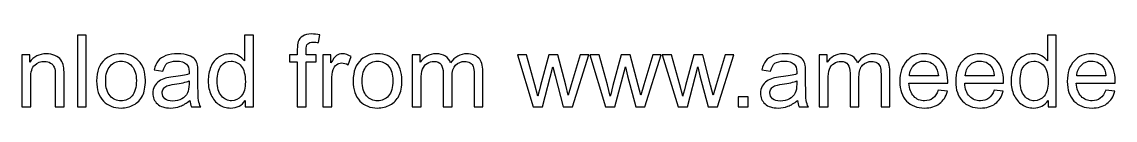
# Model space of a CAD drawing. Header units: millimetres. Extents: x -175 to 234, y -149 to 198.
# Drawn here: x -74.1 to 18.2, y -148.6 to -142.4 of the extents above; entities that cross this region are included whole.
import ezdxf

# ---------------------------------------------------------------- set-up
doc = ezdxf.new("R2010")
doc.units = ezdxf.units.MM
doc.header["$MEASUREMENT"] = 0
doc.layers.add('Layer 1', color=7, linetype='Continuous')

msp = doc.modelspace()

# ---------------------------------------------------------------- linework, layer by layer
at = {"layer": 'Layer 1', "color": 250}
for points, knots in [([(-69.3736, -148.5503), (-69.3736, -148.5503), (-69.3736, -142.4881), (-69.3736, -142.4881), (-69.3736, -142.4881), (-69.3736, -142.4881), (-68.6286, -142.4881), (-68.6286, -142.4881), (-68.6286, -142.4881), (-68.6286, -142.4881), (-68.6286, -148.5503), (-68.6286, -148.5503), (-68.6286, -148.5503), (-68.6286, -148.5503), (-69.3736, -148.5503), (-69.3736, -148.5503)], [0, 0, 0, 0, 0.2, 0.2, 0.2, 0.2, 0.4, 0.4, 0.4, 0.4, 0.6, 0.6, 0.6, 0.6, 1, 1, 1, 1]), ([(-55.2216, -148.5503), (-55.2216, -148.5503), (-55.2216, -147.9929), (-55.2216, -147.9929), (-55.2216, -147.9929), (-55.4995, -148.4261), (-55.9088, -148.6434), (-56.4492, -148.6434), (-56.4492, -148.6434), (-56.7992, -148.6434), (-57.1209, -148.5475), (-57.413, -148.3542), (-57.413, -148.3542), (-57.7065, -148.1622), (-57.9337, -147.8927), (-58.096, -147.5484), (-58.096, -147.5484), (-58.2569, -147.2027), (-58.3373, -146.8062), (-58.3373, -146.3574), (-58.3373, -146.3574), (-58.3373, -145.92), (-58.2639, -145.5235), (-58.1186, -145.1664), (-58.1186, -145.1664), (-57.9718, -144.8108), (-57.7531, -144.5371), (-57.461, -144.348), (-57.461, -144.348), (-57.1703, -144.1575), (-56.8429, -144.0629), (-56.4831, -144.0629), (-56.4831, -144.0629), (-56.2178, -144.0629), (-55.9821, -144.1194), (-55.7761, -144.2309), (-55.7761, -144.2309), (-55.5701, -144.3424), (-55.4022, -144.4891), (-55.2724, -144.6683), (-55.2724, -144.6683), (-55.2724, -144.6683), (-55.2724, -142.4881), (-55.2724, -142.4881), (-55.2724, -142.4881), (-55.2724, -142.4881), (-54.5273, -142.4881), (-54.5273, -142.4881), (-54.5273, -142.4881), (-54.5273, -142.4881), (-54.5273, -148.5503), (-54.5273, -148.5503), (-54.5273, -148.5503), (-54.5273, -148.5503), (-55.2216, -148.5503), (-55.2216, -148.5503)], [0, 0, 0, 0, 0.0666667, 0.0666667, 0.0666667, 0.0666667, 0.1333333, 0.1333333, 0.1333333, 0.1333333, 0.2, 0.2, 0.2, 0.2, 0.2666667, 0.2666667, 0.2666667, 0.2666667, 0.3333333, 0.3333333, 0.3333333, 0.3333333, 0.4, 0.4, 0.4, 0.4, 0.4666667, 0.4666667, 0.4666667, 0.4666667, 0.5333333, 0.5333333, 0.5333333, 0.5333333, 0.6, 0.6, 0.6, 0.6, 0.6666667, 0.6666667, 0.6666667, 0.6666667, 0.7333333, 0.7333333, 0.7333333, 0.7333333, 0.8, 0.8, 0.8, 0.8, 0.8666667, 0.8666667, 0.8666667, 0.8666667, 1, 1, 1, 1]), ([(-50.8189, -148.5503), (-50.8189, -148.5503), (-50.8189, -144.7318), (-50.8189, -144.7318), (-50.8189, -144.7318), (-50.8189, -144.7318), (-51.4793, -144.7318), (-51.4793, -144.7318), (-51.4793, -144.7318), (-51.4793, -144.7318), (-51.4793, -144.1561), (-51.4793, -144.1561), (-51.4793, -144.1561), (-51.4793, -144.1561), (-50.8189, -144.1561), (-50.8189, -144.1561), (-50.8189, -144.1561), (-50.8189, -144.1561), (-50.8189, -143.6904), (-50.8189, -143.6904), (-50.8189, -143.6904), (-50.8189, -143.3955), (-50.7935, -143.1768), (-50.7413, -143.0342), (-50.7413, -143.0342), (-50.6693, -142.8423), (-50.5451, -142.6857), (-50.3645, -142.5658), (-50.3645, -142.5658), (-50.1853, -142.4458), (-49.9327, -142.3865), (-49.6082, -142.3865), (-49.6082, -142.3865), (-49.3979, -142.3865), (-49.1665, -142.4119), (-48.9125, -142.4613), (-48.9125, -142.4613), (-48.9125, -142.4613), (-49.024, -143.1133), (-49.024, -143.1133), (-49.024, -143.1133), (-49.1792, -143.0865), (-49.3245, -143.0723), (-49.4628, -143.0723), (-49.4628, -143.0723), (-49.6886, -143.0723), (-49.848, -143.1203), (-49.9426, -143.2163), (-49.9426, -143.2163), (-50.0357, -143.3122), (-50.0823, -143.4914), (-50.0823, -143.7539), (-50.0823, -143.7539), (-50.0823, -143.7539), (-50.0823, -144.1561), (-50.0823, -144.1561), (-50.0823, -144.1561), (-50.0823, -144.1561), (-49.2272, -144.1561), (-49.2272, -144.1561), (-49.2272, -144.1561), (-49.2272, -144.1561), (-49.2272, -144.7318), (-49.2272, -144.7318), (-49.2272, -144.7318), (-49.2272, -144.7318), (-50.0738, -144.7318), (-50.0738, -144.7318), (-50.0738, -144.7318), (-50.0738, -144.7318), (-50.0738, -148.5503), (-50.0738, -148.5503), (-50.0738, -148.5503), (-50.0738, -148.5503), (-50.8189, -148.5503), (-50.8189, -148.5503)], [0, 0, 0, 0, 0.05, 0.05, 0.05, 0.05, 0.1, 0.1, 0.1, 0.1, 0.15, 0.15, 0.15, 0.15, 0.2, 0.2, 0.2, 0.2, 0.25, 0.25, 0.25, 0.25, 0.3, 0.3, 0.3, 0.3, 0.35, 0.35, 0.35, 0.35, 0.4, 0.4, 0.4, 0.4, 0.45, 0.45, 0.45, 0.45, 0.5, 0.5, 0.5, 0.5, 0.55, 0.55, 0.55, 0.55, 0.6, 0.6, 0.6, 0.6, 0.65, 0.65, 0.65, 0.65, 0.7, 0.7, 0.7, 0.7, 0.75, 0.75, 0.75, 0.75, 0.8, 0.8, 0.8, 0.8, 0.85, 0.85, 0.85, 0.85, 0.9, 0.9, 0.9, 0.9, 1, 1, 1, 1]), ([(12.5332, -148.5503), (12.5332, -148.5503), (12.5332, -147.9929), (12.5332, -147.9929), (12.5332, -147.9929), (12.2553, -148.4261), (11.846, -148.6434), (11.3056, -148.6434), (11.3056, -148.6434), (10.9556, -148.6434), (10.6339, -148.5475), (10.3418, -148.3542), (10.3418, -148.3542), (10.0483, -148.1622), (9.8211, -147.8927), (9.6588, -147.5484), (9.6588, -147.5484), (9.4979, -147.2027), (9.4175, -146.8062), (9.4175, -146.3574), (9.4175, -146.3574), (9.4175, -145.92), (9.4909, -145.5235), (9.6362, -145.1664), (9.6362, -145.1664), (9.783, -144.8108), (10.0017, -144.5371), (10.2938, -144.348), (10.2938, -144.348), (10.5845, -144.1575), (10.9119, -144.0629), (11.2717, -144.0629), (11.2717, -144.0629), (11.537, -144.0629), (11.7727, -144.1194), (11.9787, -144.2309), (11.9787, -144.2309), (12.1847, -144.3424), (12.3526, -144.4891), (12.4824, -144.6683), (12.4824, -144.6683), (12.4824, -144.6683), (12.4824, -142.4881), (12.4824, -142.4881), (12.4824, -142.4881), (12.4824, -142.4881), (13.2275, -142.4881), (13.2275, -142.4881), (13.2275, -142.4881), (13.2275, -142.4881), (13.2275, -148.5503), (13.2275, -148.5503), (13.2275, -148.5503), (13.2275, -148.5503), (12.5332, -148.5503), (12.5332, -148.5503)], [0, 0, 0, 0, 0.0666667, 0.0666667, 0.0666667, 0.0666667, 0.1333333, 0.1333333, 0.1333333, 0.1333333, 0.2, 0.2, 0.2, 0.2, 0.2666667, 0.2666667, 0.2666667, 0.2666667, 0.3333333, 0.3333333, 0.3333333, 0.3333333, 0.4, 0.4, 0.4, 0.4, 0.4666667, 0.4666667, 0.4666667, 0.4666667, 0.5333333, 0.5333333, 0.5333333, 0.5333333, 0.6, 0.6, 0.6, 0.6, 0.6666667, 0.6666667, 0.6666667, 0.6666667, 0.7333333, 0.7333333, 0.7333333, 0.7333333, 0.8, 0.8, 0.8, 0.8, 0.8666667, 0.8666667, 0.8666667, 0.8666667, 1, 1, 1, 1]), ([(-74.0656, -148.5503), (-74.0656, -148.5503), (-74.0656, -144.1561), (-74.0656, -144.1561), (-74.0656, -144.1561), (-74.0656, -144.1561), (-73.3967, -144.1561), (-73.3967, -144.1561), (-73.3967, -144.1561), (-73.3967, -144.1561), (-73.3967, -144.7798), (-73.3967, -144.7798), (-73.3967, -144.7798), (-73.075, -144.3014), (-72.6093, -144.0629), (-72.0011, -144.0629), (-72.0011, -144.0629), (-71.7358, -144.0629), (-71.4931, -144.1109), (-71.2716, -144.2055), (-71.2716, -144.2055), (-71.05, -144.3), (-70.8835, -144.4256), (-70.7735, -144.5794), (-70.7735, -144.5794), (-70.6634, -144.7332), (-70.5858, -144.9167), (-70.542, -145.1283), (-70.542, -145.1283), (-70.5152, -145.2666), (-70.5011, -145.5079), (-70.5011, -145.8522), (-70.5011, -145.8522), (-70.5011, -145.8522), (-70.5011, -148.5503), (-70.5011, -148.5503), (-70.5011, -148.5503), (-70.5011, -148.5503), (-71.2462, -148.5503), (-71.2462, -148.5503), (-71.2462, -148.5503), (-71.2462, -148.5503), (-71.2462, -145.8805), (-71.2462, -145.8805), (-71.2462, -145.8805), (-71.2462, -145.5771), (-71.2744, -145.3499), (-71.3323, -145.2003), (-71.3323, -145.2003), (-71.3901, -145.0507), (-71.4931, -144.9308), (-71.6399, -144.8405), (-71.6399, -144.8405), (-71.7866, -144.7516), (-71.9602, -144.7064), (-72.1578, -144.7064), (-72.1578, -144.7064), (-72.4739, -144.7064), (-72.7462, -144.8066), (-72.9762, -145.0084), (-72.9762, -145.0084), (-73.2062, -145.2088), (-73.3205, -145.5912), (-73.3205, -146.1528), (-73.3205, -146.1528), (-73.3205, -146.1528), (-73.3205, -148.5503), (-73.3205, -148.5503), (-73.3205, -148.5503), (-73.3205, -148.5503), (-74.0656, -148.5503), (-74.0656, -148.5503)], [0, 0, 0, 0, 0.0526316, 0.0526316, 0.0526316, 0.0526316, 0.1052632, 0.1052632, 0.1052632, 0.1052632, 0.1578947, 0.1578947, 0.1578947, 0.1578947, 0.2105263, 0.2105263, 0.2105263, 0.2105263, 0.2631579, 0.2631579, 0.2631579, 0.2631579, 0.3157895, 0.3157895, 0.3157895, 0.3157895, 0.3684211, 0.3684211, 0.3684211, 0.3684211, 0.4210526, 0.4210526, 0.4210526, 0.4210526, 0.4736842, 0.4736842, 0.4736842, 0.4736842, 0.5263158, 0.5263158, 0.5263158, 0.5263158, 0.5789474, 0.5789474, 0.5789474, 0.5789474, 0.6315789, 0.6315789, 0.6315789, 0.6315789, 0.6842105, 0.6842105, 0.6842105, 0.6842105, 0.7368421, 0.7368421, 0.7368421, 0.7368421, 0.7894737, 0.7894737, 0.7894737, 0.7894737, 0.8421053, 0.8421053, 0.8421053, 0.8421053, 0.8947368, 0.8947368, 0.8947368, 0.8947368, 1, 1, 1, 1]), ([(-67.7551, -146.3532), (-67.7551, -145.5418), (-67.5293, -144.9407), (-67.0764, -144.5498), (-67.0764, -144.5498), (-66.6996, -144.2252), (-66.2381, -144.0629), (-65.6949, -144.0629), (-65.6949, -144.0629), (-65.0923, -144.0629), (-64.5984, -144.2605), (-64.2146, -144.6556), (-64.2146, -144.6556), (-63.8322, -145.0493), (-63.6403, -145.5954), (-63.6403, -146.2911), (-63.6403, -146.2911), (-63.6403, -146.8555), (-63.7249, -147.2986), (-63.8943, -147.6218), (-63.8943, -147.6218), (-64.0636, -147.9449), (-64.3106, -148.1961), (-64.6351, -148.3753), (-64.6351, -148.3753), (-64.9583, -148.5545), (-65.3125, -148.6434), (-65.6949, -148.6434), (-65.6949, -148.6434), (-66.3101, -148.6434), (-66.8068, -148.4473), (-67.1864, -148.0536), (-67.1864, -148.0536), (-67.566, -147.6599), (-67.7551, -147.0926), (-67.7551, -146.3532)], [0, 0, 0, 0, 0.1, 0.1, 0.1, 0.1, 0.2, 0.2, 0.2, 0.2, 0.3, 0.3, 0.3, 0.3, 0.4, 0.4, 0.4, 0.4, 0.5, 0.5, 0.5, 0.5, 0.6, 0.6, 0.6, 0.6, 0.7, 0.7, 0.7, 0.7, 0.8, 0.8, 0.8, 0.8, 1, 1, 1, 1]), ([(-66.9931, -146.3546), (-66.9931, -146.9162), (-66.8703, -147.3367), (-66.6248, -147.6147), (-66.6248, -147.6147), (-66.3778, -147.8941), (-66.0688, -148.0338), (-65.6949, -148.0338), (-65.6949, -148.0338), (-65.3252, -148.0338), (-65.0175, -147.8941), (-64.7706, -147.6133), (-64.7706, -147.6133), (-64.5251, -147.3325), (-64.4023, -146.9049), (-64.4023, -146.3306), (-64.4023, -146.3306), (-64.4023, -145.7887), (-64.5265, -145.3781), (-64.7734, -145.1001), (-64.7734, -145.1001), (-65.0204, -144.8207), (-65.328, -144.681), (-65.6949, -144.681), (-65.6949, -144.681), (-66.0688, -144.681), (-66.3778, -144.8193), (-66.6248, -145.0973), (-66.6248, -145.0973), (-66.8703, -145.3753), (-66.9931, -145.7944), (-66.9931, -146.3546)], [0, 0, 0, 0, 0.1111111, 0.1111111, 0.1111111, 0.1111111, 0.2222222, 0.2222222, 0.2222222, 0.2222222, 0.3333333, 0.3333333, 0.3333333, 0.3333333, 0.4444444, 0.4444444, 0.4444444, 0.4444444, 0.5555556, 0.5555556, 0.5555556, 0.5555556, 0.6666667, 0.6666667, 0.6666667, 0.6666667, 0.7777778, 0.7777778, 0.7777778, 0.7777778, 1, 1, 1, 1]), ([(-59.8966, -148), (-60.1732, -148.2356), (-60.4399, -148.4007), (-60.6953, -148.4981), (-60.6953, -148.4981), (-60.9507, -148.5955), (-61.2244, -148.6434), (-61.518, -148.6434), (-61.518, -148.6434), (-62.0006, -148.6434), (-62.3717, -148.5263), (-62.6313, -148.2907), (-62.6313, -148.2907), (-62.891, -148.0564), (-63.0208, -147.7558), (-63.0208, -147.3904), (-63.0208, -147.3904), (-63.0208, -147.1759), (-62.9714, -146.9797), (-62.874, -146.8019), (-62.874, -146.8019), (-62.7753, -146.6241), (-62.6469, -146.483), (-62.4888, -146.3758), (-62.4888, -146.3758), (-62.3294, -146.2685), (-62.1516, -146.1867), (-61.9526, -146.1316), (-61.9526, -146.1316), (-61.8058, -146.0935), (-61.5843, -146.0569), (-61.2894, -146.0202), (-61.2894, -146.0202), (-60.6882, -145.9496), (-60.2437, -145.8635), (-59.9601, -145.7648), (-59.9601, -145.7648), (-59.9573, -145.6632), (-59.9559, -145.5982), (-59.9559, -145.5714), (-59.9559, -145.5714), (-59.9559, -145.2695), (-60.0264, -145.0564), (-60.1675, -144.9322), (-60.1675, -144.9322), (-60.358, -144.7643), (-60.6417, -144.681), (-61.017, -144.681), (-61.017, -144.681), (-61.3684, -144.681), (-61.628, -144.7431), (-61.7945, -144.8659), (-61.7945, -144.8659), (-61.9625, -144.9886), (-62.0852, -145.206), (-62.1657, -145.5192), (-62.1657, -145.5192), (-62.1657, -145.5192), (-62.8938, -145.4176), (-62.8938, -145.4176), (-62.8938, -145.4176), (-62.8275, -145.1058), (-62.7188, -144.8532), (-62.5664, -144.6613), (-62.5664, -144.6613), (-62.414, -144.4694), (-62.1939, -144.3226), (-61.906, -144.2182), (-61.906, -144.2182), (-61.6196, -144.1152), (-61.2851, -144.0629), (-60.9069, -144.0629), (-60.9069, -144.0629), (-60.5316, -144.0629), (-60.2254, -144.1067), (-59.9897, -144.1956), (-59.9897, -144.1956), (-59.7555, -144.2845), (-59.5819, -144.3946), (-59.4718, -144.5286), (-59.4718, -144.5286), (-59.3618, -144.6627), (-59.2842, -144.832), (-59.239, -145.0366), (-59.239, -145.0366), (-59.215, -145.1636), (-59.2023, -145.3922), (-59.2023, -145.721), (-59.2023, -145.721), (-59.2023, -145.721), (-59.2023, -146.7088), (-59.2023, -146.7088), (-59.2023, -146.7088), (-59.2023, -147.3988), (-59.1868, -147.8349), (-59.1558, -148.0197), (-59.1558, -148.0197), (-59.1261, -148.2046), (-59.064, -148.381), (-58.9737, -148.5503), (-58.9737, -148.5503), (-58.9737, -148.5503), (-59.7527, -148.5503), (-59.7527, -148.5503), (-59.7527, -148.5503), (-59.8274, -148.3937), (-59.8754, -148.2102), (-59.8966, -148)], [0, 0, 0, 0, 0.0357143, 0.0357143, 0.0357143, 0.0357143, 0.0714286, 0.0714286, 0.0714286, 0.0714286, 0.1071429, 0.1071429, 0.1071429, 0.1071429, 0.1428571, 0.1428571, 0.1428571, 0.1428571, 0.1785714, 0.1785714, 0.1785714, 0.1785714, 0.2142857, 0.2142857, 0.2142857, 0.2142857, 0.25, 0.25, 0.25, 0.25, 0.2857143, 0.2857143, 0.2857143, 0.2857143, 0.3214286, 0.3214286, 0.3214286, 0.3214286, 0.3571429, 0.3571429, 0.3571429, 0.3571429, 0.3928571, 0.3928571, 0.3928571, 0.3928571, 0.4285714, 0.4285714, 0.4285714, 0.4285714, 0.4642857, 0.4642857, 0.4642857, 0.4642857, 0.5, 0.5, 0.5, 0.5, 0.5357143, 0.5357143, 0.5357143, 0.5357143, 0.5714286, 0.5714286, 0.5714286, 0.5714286, 0.6071429, 0.6071429, 0.6071429, 0.6071429, 0.6428571, 0.6428571, 0.6428571, 0.6428571, 0.6785714, 0.6785714, 0.6785714, 0.6785714, 0.7142857, 0.7142857, 0.7142857, 0.7142857, 0.75, 0.75, 0.75, 0.75, 0.7857143, 0.7857143, 0.7857143, 0.7857143, 0.8214286, 0.8214286, 0.8214286, 0.8214286, 0.8571429, 0.8571429, 0.8571429, 0.8571429, 0.8928571, 0.8928571, 0.8928571, 0.8928571, 0.9285714, 0.9285714, 0.9285714, 0.9285714, 1, 1, 1, 1]), ([(-57.5753, -146.3588), (-57.5753, -146.9205), (-57.4568, -147.3396), (-57.2183, -147.6176), (-57.2183, -147.6176), (-56.9812, -147.8955), (-56.7004, -148.0338), (-56.3773, -148.0338), (-56.3773, -148.0338), (-56.0513, -148.0338), (-55.7747, -147.9012), (-55.5461, -147.6359), (-55.5461, -147.6359), (-55.3189, -147.3706), (-55.2046, -146.9656), (-55.2046, -146.4209), (-55.2046, -146.4209), (-55.2046, -145.8226), (-55.3203, -145.3823), (-55.5532, -145.1015), (-55.5532, -145.1015), (-55.7846, -144.8207), (-56.071, -144.681), (-56.4111, -144.681), (-56.4111, -144.681), (-56.7427, -144.681), (-57.0193, -144.8151), (-57.2423, -145.0846), (-57.2423, -145.0846), (-57.4638, -145.3541), (-57.5753, -145.7789), (-57.5753, -146.3588)], [0, 0, 0, 0, 0.1111111, 0.1111111, 0.1111111, 0.1111111, 0.2222222, 0.2222222, 0.2222222, 0.2222222, 0.3333333, 0.3333333, 0.3333333, 0.3333333, 0.4444444, 0.4444444, 0.4444444, 0.4444444, 0.5555556, 0.5555556, 0.5555556, 0.5555556, 0.6666667, 0.6666667, 0.6666667, 0.6666667, 0.7777778, 0.7777778, 0.7777778, 0.7777778, 1, 1, 1, 1]), ([(-48.6529, -148.5503), (-48.6529, -148.5503), (-48.6529, -144.1561), (-48.6529, -144.1561), (-48.6529, -144.1561), (-48.6529, -144.1561), (-47.984, -144.1561), (-47.984, -144.1561), (-47.984, -144.1561), (-47.984, -144.1561), (-47.984, -144.8292), (-47.984, -144.8292), (-47.984, -144.8292), (-47.8133, -144.5173), (-47.6552, -144.3113), (-47.5099, -144.2125), (-47.5099, -144.2125), (-47.3645, -144.1123), (-47.2051, -144.0629), (-47.0315, -144.0629), (-47.0315, -144.0629), (-46.7803, -144.0629), (-46.5249, -144.142), (-46.2653, -144.2986), (-46.2653, -144.2986), (-46.2653, -144.2986), (-46.5305, -144.9858), (-46.5305, -144.9858), (-46.5305, -144.9858), (-46.7112, -144.8842), (-46.8918, -144.8334), (-47.0724, -144.8334), (-47.0724, -144.8334), (-47.2347, -144.8334), (-47.38, -144.8828), (-47.5084, -144.9802), (-47.5084, -144.9802), (-47.6369, -145.0775), (-47.7286, -145.213), (-47.7836, -145.3866), (-47.7836, -145.3866), (-47.8669, -145.6505), (-47.9078, -145.9397), (-47.9078, -146.2544), (-47.9078, -146.2544), (-47.9078, -146.2544), (-47.9078, -148.5503), (-47.9078, -148.5503), (-47.9078, -148.5503), (-47.9078, -148.5503), (-48.6529, -148.5503), (-48.6529, -148.5503)], [0, 0, 0, 0, 0.0714286, 0.0714286, 0.0714286, 0.0714286, 0.1428571, 0.1428571, 0.1428571, 0.1428571, 0.2142857, 0.2142857, 0.2142857, 0.2142857, 0.2857143, 0.2857143, 0.2857143, 0.2857143, 0.3571429, 0.3571429, 0.3571429, 0.3571429, 0.4285714, 0.4285714, 0.4285714, 0.4285714, 0.5, 0.5, 0.5, 0.5, 0.5714286, 0.5714286, 0.5714286, 0.5714286, 0.6428571, 0.6428571, 0.6428571, 0.6428571, 0.7142857, 0.7142857, 0.7142857, 0.7142857, 0.7857143, 0.7857143, 0.7857143, 0.7857143, 0.8571429, 0.8571429, 0.8571429, 0.8571429, 1, 1, 1, 1]), ([(-46.1044, -146.3532), (-46.1044, -145.5418), (-45.8786, -144.9407), (-45.4257, -144.5498), (-45.4257, -144.5498), (-45.0489, -144.2252), (-44.5874, -144.0629), (-44.0442, -144.0629), (-44.0442, -144.0629), (-43.4416, -144.0629), (-42.9477, -144.2605), (-42.5639, -144.6556), (-42.5639, -144.6556), (-42.1815, -145.0493), (-41.9896, -145.5954), (-41.9896, -146.2911), (-41.9896, -146.2911), (-41.9896, -146.8555), (-42.0742, -147.2986), (-42.2436, -147.6218), (-42.2436, -147.6218), (-42.4129, -147.9449), (-42.6599, -148.1961), (-42.9844, -148.3753), (-42.9844, -148.3753), (-43.3076, -148.5545), (-43.6618, -148.6434), (-44.0442, -148.6434), (-44.0442, -148.6434), (-44.6594, -148.6434), (-45.1561, -148.4473), (-45.5357, -148.0536), (-45.5357, -148.0536), (-45.9153, -147.6599), (-46.1044, -147.0926), (-46.1044, -146.3532)], [0, 0, 0, 0, 0.1, 0.1, 0.1, 0.1, 0.2, 0.2, 0.2, 0.2, 0.3, 0.3, 0.3, 0.3, 0.4, 0.4, 0.4, 0.4, 0.5, 0.5, 0.5, 0.5, 0.6, 0.6, 0.6, 0.6, 0.7, 0.7, 0.7, 0.7, 0.8, 0.8, 0.8, 0.8, 1, 1, 1, 1]), ([(-45.3424, -146.3546), (-45.3424, -146.9162), (-45.2196, -147.3367), (-44.9741, -147.6147), (-44.9741, -147.6147), (-44.7271, -147.8941), (-44.4181, -148.0338), (-44.0442, -148.0338), (-44.0442, -148.0338), (-43.6745, -148.0338), (-43.3668, -147.8941), (-43.1199, -147.6133), (-43.1199, -147.6133), (-42.8744, -147.3325), (-42.7516, -146.9049), (-42.7516, -146.3306), (-42.7516, -146.3306), (-42.7516, -145.7887), (-42.8758, -145.3781), (-43.1227, -145.1001), (-43.1227, -145.1001), (-43.3697, -144.8207), (-43.6773, -144.681), (-44.0442, -144.681), (-44.0442, -144.681), (-44.4181, -144.681), (-44.7271, -144.8193), (-44.9741, -145.0973), (-44.9741, -145.0973), (-45.2196, -145.3753), (-45.3424, -145.7944), (-45.3424, -146.3546)], [0, 0, 0, 0, 0.1111111, 0.1111111, 0.1111111, 0.1111111, 0.2222222, 0.2222222, 0.2222222, 0.2222222, 0.3333333, 0.3333333, 0.3333333, 0.3333333, 0.4444444, 0.4444444, 0.4444444, 0.4444444, 0.5555556, 0.5555556, 0.5555556, 0.5555556, 0.6666667, 0.6666667, 0.6666667, 0.6666667, 0.7777778, 0.7777778, 0.7777778, 0.7777778, 1, 1, 1, 1]), ([(-41.1161, -148.5503), (-41.1161, -148.5503), (-41.1161, -144.1561), (-41.1161, -144.1561), (-41.1161, -144.1561), (-41.1161, -144.1561), (-40.4472, -144.1561), (-40.4472, -144.1561), (-40.4472, -144.1561), (-40.4472, -144.1561), (-40.4472, -144.777), (-40.4472, -144.777), (-40.4472, -144.777), (-40.3104, -144.5625), (-40.1269, -144.3889), (-39.8983, -144.2591), (-39.8983, -144.2591), (-39.6697, -144.1279), (-39.4101, -144.0629), (-39.118, -144.0629), (-39.118, -144.0629), (-38.7934, -144.0629), (-38.5267, -144.1307), (-38.3193, -144.2647), (-38.3193, -144.2647), (-38.1118, -144.4002), (-37.9651, -144.5879), (-37.8804, -144.8306), (-37.8804, -144.8306), (-37.5305, -144.3184), (-37.0775, -144.0629), (-36.5187, -144.0629), (-36.5187, -144.0629), (-36.0812, -144.0629), (-35.744, -144.1829), (-35.5097, -144.4242), (-35.5097, -144.4242), (-35.2741, -144.6655), (-35.1555, -145.0366), (-35.1555, -145.5376), (-35.1555, -145.5376), (-35.1555, -145.5376), (-35.1555, -148.5503), (-35.1555, -148.5503), (-35.1555, -148.5503), (-35.1555, -148.5503), (-35.9006, -148.5503), (-35.9006, -148.5503), (-35.9006, -148.5503), (-35.9006, -148.5503), (-35.9006, -145.7845), (-35.9006, -145.7845), (-35.9006, -145.7845), (-35.9006, -145.4882), (-35.926, -145.2737), (-35.974, -145.1425), (-35.974, -145.1425), (-36.022, -145.0112), (-36.1095, -144.9068), (-36.2379, -144.8264), (-36.2379, -144.8264), (-36.3649, -144.7459), (-36.5144, -144.7064), (-36.6852, -144.7064), (-36.6852, -144.7064), (-36.9956, -144.7064), (-37.2525, -144.8094), (-37.4571, -145.014), (-37.4571, -145.014), (-37.6617, -145.2201), (-37.7633, -145.5489), (-37.7633, -146.0004), (-37.7633, -146.0004), (-37.7633, -146.0004), (-37.7633, -148.5503), (-37.7633, -148.5503), (-37.7633, -148.5503), (-37.7633, -148.5503), (-38.5084, -148.5503), (-38.5084, -148.5503), (-38.5084, -148.5503), (-38.5084, -148.5503), (-38.5084, -145.6984), (-38.5084, -145.6984), (-38.5084, -145.6984), (-38.5084, -145.3682), (-38.569, -145.1199), (-38.6904, -144.9548), (-38.6904, -144.9548), (-38.8117, -144.7897), (-39.0107, -144.7064), (-39.2859, -144.7064), (-39.2859, -144.7064), (-39.4947, -144.7064), (-39.688, -144.7615), (-39.8658, -144.8715), (-39.8658, -144.8715), (-40.0436, -144.9816), (-40.1721, -145.1425), (-40.2525, -145.3555), (-40.2525, -145.3555), (-40.3315, -145.5672), (-40.371, -145.8734), (-40.371, -146.2728), (-40.371, -146.2728), (-40.371, -146.2728), (-40.371, -148.5503), (-40.371, -148.5503), (-40.371, -148.5503), (-40.371, -148.5503), (-41.1161, -148.5503), (-41.1161, -148.5503)], [0, 0, 0, 0, 0.0344828, 0.0344828, 0.0344828, 0.0344828, 0.0689655, 0.0689655, 0.0689655, 0.0689655, 0.1034483, 0.1034483, 0.1034483, 0.1034483, 0.137931, 0.137931, 0.137931, 0.137931, 0.1724138, 0.1724138, 0.1724138, 0.1724138, 0.2068966, 0.2068966, 0.2068966, 0.2068966, 0.2413793, 0.2413793, 0.2413793, 0.2413793, 0.2758621, 0.2758621, 0.2758621, 0.2758621, 0.3103448, 0.3103448, 0.3103448, 0.3103448, 0.3448276, 0.3448276, 0.3448276, 0.3448276, 0.3793103, 0.3793103, 0.3793103, 0.3793103, 0.4137931, 0.4137931, 0.4137931, 0.4137931, 0.4482759, 0.4482759, 0.4482759, 0.4482759, 0.4827586, 0.4827586, 0.4827586, 0.4827586, 0.5172414, 0.5172414, 0.5172414, 0.5172414, 0.5517241, 0.5517241, 0.5517241, 0.5517241, 0.5862069, 0.5862069, 0.5862069, 0.5862069, 0.6206897, 0.6206897, 0.6206897, 0.6206897, 0.6551724, 0.6551724, 0.6551724, 0.6551724, 0.6896552, 0.6896552, 0.6896552, 0.6896552, 0.7241379, 0.7241379, 0.7241379, 0.7241379, 0.7586207, 0.7586207, 0.7586207, 0.7586207, 0.7931034, 0.7931034, 0.7931034, 0.7931034, 0.8275862, 0.8275862, 0.8275862, 0.8275862, 0.862069, 0.862069, 0.862069, 0.862069, 0.8965517, 0.8965517, 0.8965517, 0.8965517, 0.9310345, 0.9310345, 0.9310345, 0.9310345, 1, 1, 1, 1]), ([(-30.9208, -148.5503), (-30.9208, -148.5503), (-32.2486, -144.1561), (-32.2486, -144.1561), (-32.2486, -144.1561), (-32.2486, -144.1561), (-31.4697, -144.1561), (-31.4697, -144.1561), (-31.4697, -144.1561), (-31.4697, -144.1561), (-30.7684, -146.6919), (-30.7684, -146.6919), (-30.7684, -146.6919), (-30.7684, -146.6919), (-30.52, -147.6359), (-30.52, -147.6359), (-30.52, -147.6359), (-30.5101, -147.5893), (-30.4339, -147.2874), (-30.2928, -146.73), (-30.2928, -146.73), (-30.2928, -146.73), (-29.5971, -144.1561), (-29.5971, -144.1561), (-29.5971, -144.1561), (-29.5971, -144.1561), (-28.8337, -144.1561), (-28.8337, -144.1561), (-28.8337, -144.1561), (-28.8337, -144.1561), (-28.1719, -146.7074), (-28.1719, -146.7074), (-28.1719, -146.7074), (-28.1719, -146.7074), (-27.956, -147.5442), (-27.956, -147.5442), (-27.956, -147.5442), (-27.956, -147.5442), (-27.7034, -146.6961), (-27.7034, -146.6961), (-27.7034, -146.6961), (-27.7034, -146.6961), (-26.9442, -144.1561), (-26.9442, -144.1561), (-26.9442, -144.1561), (-26.9442, -144.1561), (-26.2203, -144.1561), (-26.2203, -144.1561), (-26.2203, -144.1561), (-26.2203, -144.1561), (-27.599, -148.5503), (-27.599, -148.5503), (-27.599, -148.5503), (-27.599, -148.5503), (-28.3695, -148.5503), (-28.3695, -148.5503), (-28.3695, -148.5503), (-28.3695, -148.5503), (-29.0666, -145.9214), (-29.0666, -145.9214), (-29.0666, -145.9214), (-29.0666, -145.9214), (-29.243, -145.1693), (-29.243, -145.1693), (-29.243, -145.1693), (-29.243, -145.1693), (-30.132, -148.5503), (-30.132, -148.5503), (-30.132, -148.5503), (-30.132, -148.5503), (-30.9208, -148.5503), (-30.9208, -148.5503)], [0, 0, 0, 0, 0.0526316, 0.0526316, 0.0526316, 0.0526316, 0.1052632, 0.1052632, 0.1052632, 0.1052632, 0.1578947, 0.1578947, 0.1578947, 0.1578947, 0.2105263, 0.2105263, 0.2105263, 0.2105263, 0.2631579, 0.2631579, 0.2631579, 0.2631579, 0.3157895, 0.3157895, 0.3157895, 0.3157895, 0.3684211, 0.3684211, 0.3684211, 0.3684211, 0.4210526, 0.4210526, 0.4210526, 0.4210526, 0.4736842, 0.4736842, 0.4736842, 0.4736842, 0.5263158, 0.5263158, 0.5263158, 0.5263158, 0.5789474, 0.5789474, 0.5789474, 0.5789474, 0.6315789, 0.6315789, 0.6315789, 0.6315789, 0.6842105, 0.6842105, 0.6842105, 0.6842105, 0.7368421, 0.7368421, 0.7368421, 0.7368421, 0.7894737, 0.7894737, 0.7894737, 0.7894737, 0.8421053, 0.8421053, 0.8421053, 0.8421053, 0.8947368, 0.8947368, 0.8947368, 0.8947368, 1, 1, 1, 1]), ([(-24.8064, -148.5503), (-24.8064, -148.5503), (-26.1342, -144.1561), (-26.1342, -144.1561), (-26.1342, -144.1561), (-26.1342, -144.1561), (-25.3553, -144.1561), (-25.3553, -144.1561), (-25.3553, -144.1561), (-25.3553, -144.1561), (-24.654, -146.6919), (-24.654, -146.6919), (-24.654, -146.6919), (-24.654, -146.6919), (-24.4056, -147.6359), (-24.4056, -147.6359), (-24.4056, -147.6359), (-24.3957, -147.5893), (-24.3195, -147.2874), (-24.1784, -146.73), (-24.1784, -146.73), (-24.1784, -146.73), (-23.4827, -144.1561), (-23.4827, -144.1561), (-23.4827, -144.1561), (-23.4827, -144.1561), (-22.7193, -144.1561), (-22.7193, -144.1561), (-22.7193, -144.1561), (-22.7193, -144.1561), (-22.0575, -146.7074), (-22.0575, -146.7074), (-22.0575, -146.7074), (-22.0575, -146.7074), (-21.8416, -147.5442), (-21.8416, -147.5442), (-21.8416, -147.5442), (-21.8416, -147.5442), (-21.589, -146.6961), (-21.589, -146.6961), (-21.589, -146.6961), (-21.589, -146.6961), (-20.8298, -144.1561), (-20.8298, -144.1561), (-20.8298, -144.1561), (-20.8298, -144.1561), (-20.1059, -144.1561), (-20.1059, -144.1561), (-20.1059, -144.1561), (-20.1059, -144.1561), (-21.4846, -148.5503), (-21.4846, -148.5503), (-21.4846, -148.5503), (-21.4846, -148.5503), (-22.2551, -148.5503), (-22.2551, -148.5503), (-22.2551, -148.5503), (-22.2551, -148.5503), (-22.9522, -145.9214), (-22.9522, -145.9214), (-22.9522, -145.9214), (-22.9522, -145.9214), (-23.1286, -145.1693), (-23.1286, -145.1693), (-23.1286, -145.1693), (-23.1286, -145.1693), (-24.0176, -148.5503), (-24.0176, -148.5503), (-24.0176, -148.5503), (-24.0176, -148.5503), (-24.8064, -148.5503), (-24.8064, -148.5503)], [0, 0, 0, 0, 0.0526316, 0.0526316, 0.0526316, 0.0526316, 0.1052632, 0.1052632, 0.1052632, 0.1052632, 0.1578947, 0.1578947, 0.1578947, 0.1578947, 0.2105263, 0.2105263, 0.2105263, 0.2105263, 0.2631579, 0.2631579, 0.2631579, 0.2631579, 0.3157895, 0.3157895, 0.3157895, 0.3157895, 0.3684211, 0.3684211, 0.3684211, 0.3684211, 0.4210526, 0.4210526, 0.4210526, 0.4210526, 0.4736842, 0.4736842, 0.4736842, 0.4736842, 0.5263158, 0.5263158, 0.5263158, 0.5263158, 0.5789474, 0.5789474, 0.5789474, 0.5789474, 0.6315789, 0.6315789, 0.6315789, 0.6315789, 0.6842105, 0.6842105, 0.6842105, 0.6842105, 0.7368421, 0.7368421, 0.7368421, 0.7368421, 0.7894737, 0.7894737, 0.7894737, 0.7894737, 0.8421053, 0.8421053, 0.8421053, 0.8421053, 0.8947368, 0.8947368, 0.8947368, 0.8947368, 1, 1, 1, 1]), ([(-18.692, -148.5503), (-18.692, -148.5503), (-20.0198, -144.1561), (-20.0198, -144.1561), (-20.0198, -144.1561), (-20.0198, -144.1561), (-19.2409, -144.1561), (-19.2409, -144.1561), (-19.2409, -144.1561), (-19.2409, -144.1561), (-18.5396, -146.6919), (-18.5396, -146.6919), (-18.5396, -146.6919), (-18.5396, -146.6919), (-18.2912, -147.6359), (-18.2912, -147.6359), (-18.2912, -147.6359), (-18.2813, -147.5893), (-18.2051, -147.2874), (-18.064, -146.73), (-18.064, -146.73), (-18.064, -146.73), (-17.3683, -144.1561), (-17.3683, -144.1561), (-17.3683, -144.1561), (-17.3683, -144.1561), (-16.6049, -144.1561), (-16.6049, -144.1561), (-16.6049, -144.1561), (-16.6049, -144.1561), (-15.9431, -146.7074), (-15.9431, -146.7074), (-15.9431, -146.7074), (-15.9431, -146.7074), (-15.7272, -147.5442), (-15.7272, -147.5442), (-15.7272, -147.5442), (-15.7272, -147.5442), (-15.4746, -146.6961), (-15.4746, -146.6961), (-15.4746, -146.6961), (-15.4746, -146.6961), (-14.7154, -144.1561), (-14.7154, -144.1561), (-14.7154, -144.1561), (-14.7154, -144.1561), (-13.9915, -144.1561), (-13.9915, -144.1561), (-13.9915, -144.1561), (-13.9915, -144.1561), (-15.3702, -148.5503), (-15.3702, -148.5503), (-15.3702, -148.5503), (-15.3702, -148.5503), (-16.1407, -148.5503), (-16.1407, -148.5503), (-16.1407, -148.5503), (-16.1407, -148.5503), (-16.8378, -145.9214), (-16.8378, -145.9214), (-16.8378, -145.9214), (-16.8378, -145.9214), (-17.0142, -145.1693), (-17.0142, -145.1693), (-17.0142, -145.1693), (-17.0142, -145.1693), (-17.9032, -148.5503), (-17.9032, -148.5503), (-17.9032, -148.5503), (-17.9032, -148.5503), (-18.692, -148.5503), (-18.692, -148.5503)], [0, 0, 0, 0, 0.0526316, 0.0526316, 0.0526316, 0.0526316, 0.1052632, 0.1052632, 0.1052632, 0.1052632, 0.1578947, 0.1578947, 0.1578947, 0.1578947, 0.2105263, 0.2105263, 0.2105263, 0.2105263, 0.2631579, 0.2631579, 0.2631579, 0.2631579, 0.3157895, 0.3157895, 0.3157895, 0.3157895, 0.3684211, 0.3684211, 0.3684211, 0.3684211, 0.4210526, 0.4210526, 0.4210526, 0.4210526, 0.4736842, 0.4736842, 0.4736842, 0.4736842, 0.5263158, 0.5263158, 0.5263158, 0.5263158, 0.5789474, 0.5789474, 0.5789474, 0.5789474, 0.6315789, 0.6315789, 0.6315789, 0.6315789, 0.6842105, 0.6842105, 0.6842105, 0.6842105, 0.7368421, 0.7368421, 0.7368421, 0.7368421, 0.7894737, 0.7894737, 0.7894737, 0.7894737, 0.8421053, 0.8421053, 0.8421053, 0.8421053, 0.8947368, 0.8947368, 0.8947368, 0.8947368, 1, 1, 1, 1]), ([(-8.6124, -148), (-8.889, -148.2356), (-9.1557, -148.4007), (-9.4111, -148.4981), (-9.4111, -148.4981), (-9.6665, -148.5955), (-9.9402, -148.6434), (-10.2338, -148.6434), (-10.2338, -148.6434), (-10.7164, -148.6434), (-11.0875, -148.5263), (-11.3471, -148.2907), (-11.3471, -148.2907), (-11.6068, -148.0564), (-11.7366, -147.7558), (-11.7366, -147.3904), (-11.7366, -147.3904), (-11.7366, -147.1759), (-11.6872, -146.9797), (-11.5898, -146.8019), (-11.5898, -146.8019), (-11.4911, -146.6241), (-11.3627, -146.483), (-11.2046, -146.3758), (-11.2046, -146.3758), (-11.0452, -146.2685), (-10.8674, -146.1867), (-10.6684, -146.1316), (-10.6684, -146.1316), (-10.5216, -146.0935), (-10.3001, -146.0569), (-10.0052, -146.0202), (-10.0052, -146.0202), (-9.404, -145.9496), (-8.9595, -145.8635), (-8.6759, -145.7648), (-8.6759, -145.7648), (-8.6731, -145.6632), (-8.6717, -145.5982), (-8.6717, -145.5714), (-8.6717, -145.5714), (-8.6717, -145.2695), (-8.7422, -145.0564), (-8.8833, -144.9322), (-8.8833, -144.9322), (-9.0738, -144.7643), (-9.3575, -144.681), (-9.7328, -144.681), (-9.7328, -144.681), (-10.0842, -144.681), (-10.3438, -144.7431), (-10.5103, -144.8659), (-10.5103, -144.8659), (-10.6783, -144.9886), (-10.801, -145.206), (-10.8815, -145.5192), (-10.8815, -145.5192), (-10.8815, -145.5192), (-11.6096, -145.4176), (-11.6096, -145.4176), (-11.6096, -145.4176), (-11.5433, -145.1058), (-11.4346, -144.8532), (-11.2822, -144.6613), (-11.2822, -144.6613), (-11.1298, -144.4694), (-10.9097, -144.3226), (-10.6218, -144.2182), (-10.6218, -144.2182), (-10.3354, -144.1152), (-10.0009, -144.0629), (-9.6227, -144.0629), (-9.6227, -144.0629), (-9.2474, -144.0629), (-8.9412, -144.1067), (-8.7055, -144.1956), (-8.7055, -144.1956), (-8.4713, -144.2845), (-8.2977, -144.3946), (-8.1876, -144.5286), (-8.1876, -144.5286), (-8.0776, -144.6627), (-8, -144.832), (-7.9548, -145.0366), (-7.9548, -145.0366), (-7.9308, -145.1636), (-7.9181, -145.3922), (-7.9181, -145.721), (-7.9181, -145.721), (-7.9181, -145.721), (-7.9181, -146.7088), (-7.9181, -146.7088), (-7.9181, -146.7088), (-7.9181, -147.3988), (-7.9026, -147.8349), (-7.8716, -148.0197), (-7.8716, -148.0197), (-7.8419, -148.2046), (-7.7798, -148.381), (-7.6895, -148.5503), (-7.6895, -148.5503), (-7.6895, -148.5503), (-8.4685, -148.5503), (-8.4685, -148.5503), (-8.4685, -148.5503), (-8.5432, -148.3937), (-8.5912, -148.2102), (-8.6124, -148)], [0, 0, 0, 0, 0.0357143, 0.0357143, 0.0357143, 0.0357143, 0.0714286, 0.0714286, 0.0714286, 0.0714286, 0.1071429, 0.1071429, 0.1071429, 0.1071429, 0.1428571, 0.1428571, 0.1428571, 0.1428571, 0.1785714, 0.1785714, 0.1785714, 0.1785714, 0.2142857, 0.2142857, 0.2142857, 0.2142857, 0.25, 0.25, 0.25, 0.25, 0.2857143, 0.2857143, 0.2857143, 0.2857143, 0.3214286, 0.3214286, 0.3214286, 0.3214286, 0.3571429, 0.3571429, 0.3571429, 0.3571429, 0.3928571, 0.3928571, 0.3928571, 0.3928571, 0.4285714, 0.4285714, 0.4285714, 0.4285714, 0.4642857, 0.4642857, 0.4642857, 0.4642857, 0.5, 0.5, 0.5, 0.5, 0.5357143, 0.5357143, 0.5357143, 0.5357143, 0.5714286, 0.5714286, 0.5714286, 0.5714286, 0.6071429, 0.6071429, 0.6071429, 0.6071429, 0.6428571, 0.6428571, 0.6428571, 0.6428571, 0.6785714, 0.6785714, 0.6785714, 0.6785714, 0.7142857, 0.7142857, 0.7142857, 0.7142857, 0.75, 0.75, 0.75, 0.75, 0.7857143, 0.7857143, 0.7857143, 0.7857143, 0.8214286, 0.8214286, 0.8214286, 0.8214286, 0.8571429, 0.8571429, 0.8571429, 0.8571429, 0.8928571, 0.8928571, 0.8928571, 0.8928571, 0.9285714, 0.9285714, 0.9285714, 0.9285714, 1, 1, 1, 1]), ([(-6.7737, -148.5503), (-6.7737, -148.5503), (-6.7737, -144.1561), (-6.7737, -144.1561), (-6.7737, -144.1561), (-6.7737, -144.1561), (-6.1048, -144.1561), (-6.1048, -144.1561), (-6.1048, -144.1561), (-6.1048, -144.1561), (-6.1048, -144.777), (-6.1048, -144.777), (-6.1048, -144.777), (-5.968, -144.5625), (-5.7845, -144.3889), (-5.5559, -144.2591), (-5.5559, -144.2591), (-5.3273, -144.1279), (-5.0677, -144.0629), (-4.7756, -144.0629), (-4.7756, -144.0629), (-4.451, -144.0629), (-4.1843, -144.1307), (-3.9769, -144.2647), (-3.9769, -144.2647), (-3.7694, -144.4002), (-3.6227, -144.5879), (-3.538, -144.8306), (-3.538, -144.8306), (-3.1881, -144.3184), (-2.7351, -144.0629), (-2.1763, -144.0629), (-2.1763, -144.0629), (-1.7388, -144.0629), (-1.4016, -144.1829), (-1.1673, -144.4242), (-1.1673, -144.4242), (-0.9317, -144.6655), (-0.8131, -145.0366), (-0.8131, -145.5376), (-0.8131, -145.5376), (-0.8131, -145.5376), (-0.8131, -148.5503), (-0.8131, -148.5503), (-0.8131, -148.5503), (-0.8131, -148.5503), (-1.5582, -148.5503), (-1.5582, -148.5503), (-1.5582, -148.5503), (-1.5582, -148.5503), (-1.5582, -145.7845), (-1.5582, -145.7845), (-1.5582, -145.7845), (-1.5582, -145.4882), (-1.5836, -145.2737), (-1.6316, -145.1425), (-1.6316, -145.1425), (-1.6796, -145.0112), (-1.7671, -144.9068), (-1.8955, -144.8264), (-1.8955, -144.8264), (-2.0225, -144.7459), (-2.172, -144.7064), (-2.3428, -144.7064), (-2.3428, -144.7064), (-2.6532, -144.7064), (-2.9101, -144.8094), (-3.1147, -145.014), (-3.1147, -145.014), (-3.3193, -145.2201), (-3.4209, -145.5489), (-3.4209, -146.0004), (-3.4209, -146.0004), (-3.4209, -146.0004), (-3.4209, -148.5503), (-3.4209, -148.5503), (-3.4209, -148.5503), (-3.4209, -148.5503), (-4.166, -148.5503), (-4.166, -148.5503), (-4.166, -148.5503), (-4.166, -148.5503), (-4.166, -145.6984), (-4.166, -145.6984), (-4.166, -145.6984), (-4.166, -145.3682), (-4.2266, -145.1199), (-4.348, -144.9548), (-4.348, -144.9548), (-4.4693, -144.7897), (-4.6683, -144.7064), (-4.9435, -144.7064), (-4.9435, -144.7064), (-5.1523, -144.7064), (-5.3456, -144.7615), (-5.5234, -144.8715), (-5.5234, -144.8715), (-5.7012, -144.9816), (-5.8297, -145.1425), (-5.9101, -145.3555), (-5.9101, -145.3555), (-5.9891, -145.5672), (-6.0286, -145.8734), (-6.0286, -146.2728), (-6.0286, -146.2728), (-6.0286, -146.2728), (-6.0286, -148.5503), (-6.0286, -148.5503), (-6.0286, -148.5503), (-6.0286, -148.5503), (-6.7737, -148.5503), (-6.7737, -148.5503)], [0, 0, 0, 0, 0.0344828, 0.0344828, 0.0344828, 0.0344828, 0.0689655, 0.0689655, 0.0689655, 0.0689655, 0.1034483, 0.1034483, 0.1034483, 0.1034483, 0.137931, 0.137931, 0.137931, 0.137931, 0.1724138, 0.1724138, 0.1724138, 0.1724138, 0.2068966, 0.2068966, 0.2068966, 0.2068966, 0.2413793, 0.2413793, 0.2413793, 0.2413793, 0.2758621, 0.2758621, 0.2758621, 0.2758621, 0.3103448, 0.3103448, 0.3103448, 0.3103448, 0.3448276, 0.3448276, 0.3448276, 0.3448276, 0.3793103, 0.3793103, 0.3793103, 0.3793103, 0.4137931, 0.4137931, 0.4137931, 0.4137931, 0.4482759, 0.4482759, 0.4482759, 0.4482759, 0.4827586, 0.4827586, 0.4827586, 0.4827586, 0.5172414, 0.5172414, 0.5172414, 0.5172414, 0.5517241, 0.5517241, 0.5517241, 0.5517241, 0.5862069, 0.5862069, 0.5862069, 0.5862069, 0.6206897, 0.6206897, 0.6206897, 0.6206897, 0.6551724, 0.6551724, 0.6551724, 0.6551724, 0.6896552, 0.6896552, 0.6896552, 0.6896552, 0.7241379, 0.7241379, 0.7241379, 0.7241379, 0.7586207, 0.7586207, 0.7586207, 0.7586207, 0.7931034, 0.7931034, 0.7931034, 0.7931034, 0.8275862, 0.8275862, 0.8275862, 0.8275862, 0.862069, 0.862069, 0.862069, 0.862069, 0.8965517, 0.8965517, 0.8965517, 0.8965517, 0.9310345, 0.9310345, 0.9310345, 0.9310345, 1, 1, 1, 1]), ([(3.2763, -147.1279), (3.2763, -147.1279), (4.0468, -147.2295), (4.0468, -147.2295), (4.0468, -147.2295), (3.9268, -147.6768), (3.7025, -148.0254), (3.3751, -148.2723), (3.3751, -148.2723), (3.0477, -148.5193), (2.63, -148.6434), (2.1206, -148.6434), (2.1206, -148.6434), (1.48, -148.6434), (0.972, -148.4459), (0.5966, -148.0508), (0.5966, -148.0508), (0.2212, -147.6571), (0.0336, -147.1025), (0.0336, -146.3899), (0.0336, -146.3899), (0.0336, -145.6533), (0.2227, -145.0804), (0.6022, -144.674), (0.6022, -144.674), (0.9818, -144.2661), (1.4743, -144.0629), (2.0797, -144.0629), (2.0797, -144.0629), (2.6653, -144.0629), (3.1437, -144.2619), (3.5148, -144.6613), (3.5148, -144.6613), (3.8859, -145.0606), (4.0722, -145.6222), (4.0722, -146.3461), (4.0722, -146.3461), (4.0722, -146.3899), (4.0708, -146.4562), (4.068, -146.5437), (4.068, -146.5437), (4.068, -146.5437), (0.7956, -146.5437), (0.7956, -146.5437), (0.7956, -146.5437), (0.8238, -147.0249), (0.9593, -147.3946), (1.2048, -147.65), (1.2048, -147.65), (1.4489, -147.9054), (1.7551, -148.0338), (2.1206, -148.0338), (2.1206, -148.0338), (2.393, -148.0338), (2.6258, -147.9619), (2.8177, -147.8179), (2.8177, -147.8179), (3.011, -147.674), (3.1634, -147.444), (3.2763, -147.1279)], [0, 0, 0, 0, 0.0625, 0.0625, 0.0625, 0.0625, 0.125, 0.125, 0.125, 0.125, 0.1875, 0.1875, 0.1875, 0.1875, 0.25, 0.25, 0.25, 0.25, 0.3125, 0.3125, 0.3125, 0.3125, 0.375, 0.375, 0.375, 0.375, 0.4375, 0.4375, 0.4375, 0.4375, 0.5, 0.5, 0.5, 0.5, 0.5625, 0.5625, 0.5625, 0.5625, 0.625, 0.625, 0.625, 0.625, 0.6875, 0.6875, 0.6875, 0.6875, 0.75, 0.75, 0.75, 0.75, 0.8125, 0.8125, 0.8125, 0.8125, 0.875, 0.875, 0.875, 0.875, 1, 1, 1, 1]), ([(0.8379, -145.9341), (0.8379, -145.9341), (3.2848, -145.9341), (3.2848, -145.9341), (3.2848, -145.9341), (3.2523, -145.5644), (3.1578, -145.2878), (3.004, -145.1029), (3.004, -145.1029), (2.7683, -144.8165), (2.4607, -144.6726), (2.0839, -144.6726), (2.0839, -144.6726), (1.7424, -144.6726), (1.456, -144.7869), (1.2231, -145.0155), (1.2231, -145.0155), (0.9917, -145.2441), (0.8633, -145.5503), (0.8379, -145.9341)], [0, 0, 0, 0, 0.1666667, 0.1666667, 0.1666667, 0.1666667, 0.3333333, 0.3333333, 0.3333333, 0.3333333, 0.5, 0.5, 0.5, 0.5, 0.6666667, 0.6666667, 0.6666667, 0.6666667, 1, 1, 1, 1]), ([(7.9852, -147.1279), (7.9852, -147.1279), (8.7557, -147.2295), (8.7557, -147.2295), (8.7557, -147.2295), (8.6357, -147.6768), (8.4114, -148.0254), (8.084, -148.2723), (8.084, -148.2723), (7.7566, -148.5193), (7.3389, -148.6434), (6.8295, -148.6434), (6.8295, -148.6434), (6.1889, -148.6434), (5.6809, -148.4459), (5.3055, -148.0508), (5.3055, -148.0508), (4.9301, -147.6571), (4.7425, -147.1025), (4.7425, -146.3899), (4.7425, -146.3899), (4.7425, -145.6533), (4.9316, -145.0804), (5.3111, -144.674), (5.3111, -144.674), (5.6907, -144.2661), (6.1832, -144.0629), (6.7886, -144.0629), (6.7886, -144.0629), (7.3742, -144.0629), (7.8526, -144.2619), (8.2237, -144.6613), (8.2237, -144.6613), (8.5948, -145.0606), (8.7811, -145.6222), (8.7811, -146.3461), (8.7811, -146.3461), (8.7811, -146.3899), (8.7797, -146.4562), (8.7769, -146.5437), (8.7769, -146.5437), (8.7769, -146.5437), (5.5045, -146.5437), (5.5045, -146.5437), (5.5045, -146.5437), (5.5327, -147.0249), (5.6682, -147.3946), (5.9137, -147.65), (5.9137, -147.65), (6.1578, -147.9054), (6.464, -148.0338), (6.8295, -148.0338), (6.8295, -148.0338), (7.1019, -148.0338), (7.3347, -147.9619), (7.5266, -147.8179), (7.5266, -147.8179), (7.7199, -147.674), (7.8723, -147.444), (7.9852, -147.1279)], [0, 0, 0, 0, 0.0625, 0.0625, 0.0625, 0.0625, 0.125, 0.125, 0.125, 0.125, 0.1875, 0.1875, 0.1875, 0.1875, 0.25, 0.25, 0.25, 0.25, 0.3125, 0.3125, 0.3125, 0.3125, 0.375, 0.375, 0.375, 0.375, 0.4375, 0.4375, 0.4375, 0.4375, 0.5, 0.5, 0.5, 0.5, 0.5625, 0.5625, 0.5625, 0.5625, 0.625, 0.625, 0.625, 0.625, 0.6875, 0.6875, 0.6875, 0.6875, 0.75, 0.75, 0.75, 0.75, 0.8125, 0.8125, 0.8125, 0.8125, 0.875, 0.875, 0.875, 0.875, 1, 1, 1, 1]), ([(5.5468, -145.9341), (5.5468, -145.9341), (7.9937, -145.9341), (7.9937, -145.9341), (7.9937, -145.9341), (7.9612, -145.5644), (7.8667, -145.2878), (7.7129, -145.1029), (7.7129, -145.1029), (7.4772, -144.8165), (7.1696, -144.6726), (6.7928, -144.6726), (6.7928, -144.6726), (6.4513, -144.6726), (6.1649, -144.7869), (5.932, -145.0155), (5.932, -145.0155), (5.7006, -145.2441), (5.5722, -145.5503), (5.5468, -145.9341)], [0, 0, 0, 0, 0.1666667, 0.1666667, 0.1666667, 0.1666667, 0.3333333, 0.3333333, 0.3333333, 0.3333333, 0.5, 0.5, 0.5, 0.5, 0.6666667, 0.6666667, 0.6666667, 0.6666667, 1, 1, 1, 1]), ([(10.1795, -146.3588), (10.1795, -146.9205), (10.298, -147.3396), (10.5365, -147.6176), (10.5365, -147.6176), (10.7736, -147.8955), (11.0544, -148.0338), (11.3775, -148.0338), (11.3775, -148.0338), (11.7035, -148.0338), (11.9801, -147.9012), (12.2087, -147.6359), (12.2087, -147.6359), (12.4359, -147.3706), (12.5502, -146.9656), (12.5502, -146.4209), (12.5502, -146.4209), (12.5502, -145.8226), (12.4345, -145.3823), (12.2016, -145.1015), (12.2016, -145.1015), (11.9702, -144.8207), (11.6838, -144.681), (11.3437, -144.681), (11.3437, -144.681), (11.0121, -144.681), (10.7355, -144.8151), (10.5125, -145.0846), (10.5125, -145.0846), (10.291, -145.3541), (10.1795, -145.7789), (10.1795, -146.3588)], [0, 0, 0, 0, 0.1111111, 0.1111111, 0.1111111, 0.1111111, 0.2222222, 0.2222222, 0.2222222, 0.2222222, 0.3333333, 0.3333333, 0.3333333, 0.3333333, 0.4444444, 0.4444444, 0.4444444, 0.4444444, 0.5555556, 0.5555556, 0.5555556, 0.5555556, 0.6666667, 0.6666667, 0.6666667, 0.6666667, 0.7777778, 0.7777778, 0.7777778, 0.7777778, 1, 1, 1, 1]), ([(17.403, -147.1279), (17.403, -147.1279), (18.1735, -147.2295), (18.1735, -147.2295), (18.1735, -147.2295), (18.0535, -147.6768), (17.8292, -148.0254), (17.5018, -148.2723), (17.5018, -148.2723), (17.1744, -148.5193), (16.7567, -148.6434), (16.2473, -148.6434), (16.2473, -148.6434), (15.6067, -148.6434), (15.0987, -148.4459), (14.7233, -148.0508), (14.7233, -148.0508), (14.3479, -147.6571), (14.1603, -147.1025), (14.1603, -146.3899), (14.1603, -146.3899), (14.1603, -145.6533), (14.3494, -145.0804), (14.7289, -144.674), (14.7289, -144.674), (15.1085, -144.2661), (15.601, -144.0629), (16.2064, -144.0629), (16.2064, -144.0629), (16.792, -144.0629), (17.2704, -144.2619), (17.6415, -144.6613), (17.6415, -144.6613), (18.0126, -145.0606), (18.1989, -145.6222), (18.1989, -146.3461), (18.1989, -146.3461), (18.1989, -146.3899), (18.1975, -146.4562), (18.1947, -146.5437), (18.1947, -146.5437), (18.1947, -146.5437), (14.9223, -146.5437), (14.9223, -146.5437), (14.9223, -146.5437), (14.9505, -147.0249), (15.086, -147.3946), (15.3315, -147.65), (15.3315, -147.65), (15.5756, -147.9054), (15.8818, -148.0338), (16.2473, -148.0338), (16.2473, -148.0338), (16.5197, -148.0338), (16.7525, -147.9619), (16.9444, -147.8179), (16.9444, -147.8179), (17.1377, -147.674), (17.2901, -147.444), (17.403, -147.1279)], [0, 0, 0, 0, 0.0625, 0.0625, 0.0625, 0.0625, 0.125, 0.125, 0.125, 0.125, 0.1875, 0.1875, 0.1875, 0.1875, 0.25, 0.25, 0.25, 0.25, 0.3125, 0.3125, 0.3125, 0.3125, 0.375, 0.375, 0.375, 0.375, 0.4375, 0.4375, 0.4375, 0.4375, 0.5, 0.5, 0.5, 0.5, 0.5625, 0.5625, 0.5625, 0.5625, 0.625, 0.625, 0.625, 0.625, 0.6875, 0.6875, 0.6875, 0.6875, 0.75, 0.75, 0.75, 0.75, 0.8125, 0.8125, 0.8125, 0.8125, 0.875, 0.875, 0.875, 0.875, 1, 1, 1, 1]), ([(14.9646, -145.9341), (14.9646, -145.9341), (17.4115, -145.9341), (17.4115, -145.9341), (17.4115, -145.9341), (17.379, -145.5644), (17.2845, -145.2878), (17.1307, -145.1029), (17.1307, -145.1029), (16.895, -144.8165), (16.5874, -144.6726), (16.2106, -144.6726), (16.2106, -144.6726), (15.8691, -144.6726), (15.5827, -144.7869), (15.3498, -145.0155), (15.3498, -145.0155), (15.1184, -145.2441), (14.99, -145.5503), (14.9646, -145.9341)], [0, 0, 0, 0, 0.1666667, 0.1666667, 0.1666667, 0.1666667, 0.3333333, 0.3333333, 0.3333333, 0.3333333, 0.5, 0.5, 0.5, 0.5, 0.6666667, 0.6666667, 0.6666667, 0.6666667, 1, 1, 1, 1]), ([(-59.9559, -146.349), (-60.2268, -146.459), (-60.6332, -146.5522), (-61.1751, -146.6284), (-61.1751, -146.6284), (-61.4827, -146.6721), (-61.7, -146.7215), (-61.827, -146.7765), (-61.827, -146.7765), (-61.954, -146.8316), (-62.0514, -146.912), (-62.1205, -147.0164), (-62.1205, -147.0164), (-62.1897, -147.1222), (-62.2249, -147.2394), (-62.2249, -147.3692), (-62.2249, -147.3692), (-62.2249, -147.5653), (-62.1501, -147.7304), (-61.9992, -147.8617), (-61.9992, -147.8617), (-61.8482, -147.9929), (-61.628, -148.0592), (-61.3387, -148.0592), (-61.3387, -148.0592), (-61.0523, -148.0592), (-60.7969, -147.9971), (-60.5725, -147.8716), (-60.5725, -147.8716), (-60.3496, -147.7474), (-60.1845, -147.5766), (-60.08, -147.3607), (-60.08, -147.3607), (-59.9996, -147.1928), (-59.9601, -146.9459), (-59.9601, -146.6199), (-59.9601, -146.6199), (-59.9601, -146.6199), (-59.9559, -146.349), (-59.9559, -146.349)], [0, 0, 0, 0, 0.0909091, 0.0909091, 0.0909091, 0.0909091, 0.1818182, 0.1818182, 0.1818182, 0.1818182, 0.2727273, 0.2727273, 0.2727273, 0.2727273, 0.3636364, 0.3636364, 0.3636364, 0.3636364, 0.4545455, 0.4545455, 0.4545455, 0.4545455, 0.5454545, 0.5454545, 0.5454545, 0.5454545, 0.6363636, 0.6363636, 0.6363636, 0.6363636, 0.7272727, 0.7272727, 0.7272727, 0.7272727, 0.8181818, 0.8181818, 0.8181818, 0.8181818, 1, 1, 1, 1]), ([(-8.6717, -146.349), (-8.9426, -146.459), (-9.349, -146.5522), (-9.8909, -146.6284), (-9.8909, -146.6284), (-10.1985, -146.6721), (-10.4158, -146.7215), (-10.5428, -146.7765), (-10.5428, -146.7765), (-10.6698, -146.8316), (-10.7672, -146.912), (-10.8363, -147.0164), (-10.8363, -147.0164), (-10.9055, -147.1222), (-10.9407, -147.2394), (-10.9407, -147.3692), (-10.9407, -147.3692), (-10.9407, -147.5653), (-10.8659, -147.7304), (-10.715, -147.8617), (-10.715, -147.8617), (-10.564, -147.9929), (-10.3438, -148.0592), (-10.0545, -148.0592), (-10.0545, -148.0592), (-9.7681, -148.0592), (-9.5127, -147.9971), (-9.2883, -147.8716), (-9.2883, -147.8716), (-9.0654, -147.7474), (-8.9003, -147.5766), (-8.7958, -147.3607), (-8.7958, -147.3607), (-8.7154, -147.1928), (-8.6759, -146.9459), (-8.6759, -146.6199), (-8.6759, -146.6199), (-8.6759, -146.6199), (-8.6717, -146.349), (-8.6717, -146.349)], [0, 0, 0, 0, 0.0909091, 0.0909091, 0.0909091, 0.0909091, 0.1818182, 0.1818182, 0.1818182, 0.1818182, 0.2727273, 0.2727273, 0.2727273, 0.2727273, 0.3636364, 0.3636364, 0.3636364, 0.3636364, 0.4545455, 0.4545455, 0.4545455, 0.4545455, 0.5454545, 0.5454545, 0.5454545, 0.5454545, 0.6363636, 0.6363636, 0.6363636, 0.6363636, 0.7272727, 0.7272727, 0.7272727, 0.7272727, 0.8181818, 0.8181818, 0.8181818, 0.8181818, 1, 1, 1, 1]), ([(-13.6232, -148.5503), (-13.6232, -148.5503), (-13.6232, -147.7036), (-13.6232, -147.7036), (-13.6232, -147.7036), (-13.6232, -147.7036), (-12.7766, -147.7036), (-12.7766, -147.7036), (-12.7766, -147.7036), (-12.7766, -147.7036), (-12.7766, -148.5503), (-12.7766, -148.5503), (-12.7766, -148.5503), (-12.7766, -148.5503), (-13.6232, -148.5503), (-13.6232, -148.5503)], [0, 0, 0, 0, 0.2, 0.2, 0.2, 0.2, 0.4, 0.4, 0.4, 0.4, 0.6, 0.6, 0.6, 0.6, 1, 1, 1, 1])]:
    msp.add_open_spline(points, degree=3, knots=knots, dxfattribs=at)

doc.saveas('drawing.dxf')
